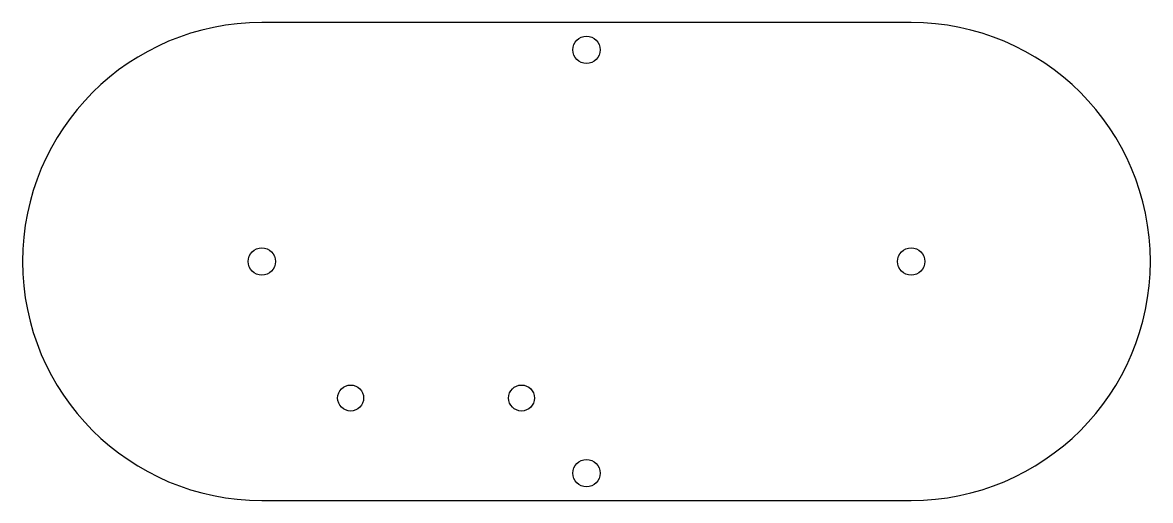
# Model space of a CAD drawing. Header units: millimetres. Extents: x 204 to 369, y 276 to 346.
import ezdxf

# ---------------------------------------------------------------- set-up
doc = ezdxf.new("R2010")
doc.units = ezdxf.units.MM

msp = doc.modelspace()

# ---------------------------------------------------------------- linework, layer by layer
at = {"color": 7, "linetype": 'Continuous', "lineweight": 25}
for p, q in [((333.51, 346.29), (238.51, 346.29)), ((238.51, 276.29), (333.51, 276.29))]:
    msp.add_line(p, q, dxfattribs=at)
for centre, radius in [((286.01, 342.29), 2), ((238.51, 311.29), 2), ((333.51, 311.29), 2), ((251.51, 291.29), 1.9), ((276.51, 291.29), 1.9), ((286.01, 280.29), 2)]:
    msp.add_circle(centre, radius, dxfattribs=at)
for centre, start, end in [((238.51, 311.29), 90, 270), ((333.51, 311.29), 270, 90)]:
    msp.add_arc(centre, 35, start, end, dxfattribs=at)

doc.saveas('drawing.dxf')
